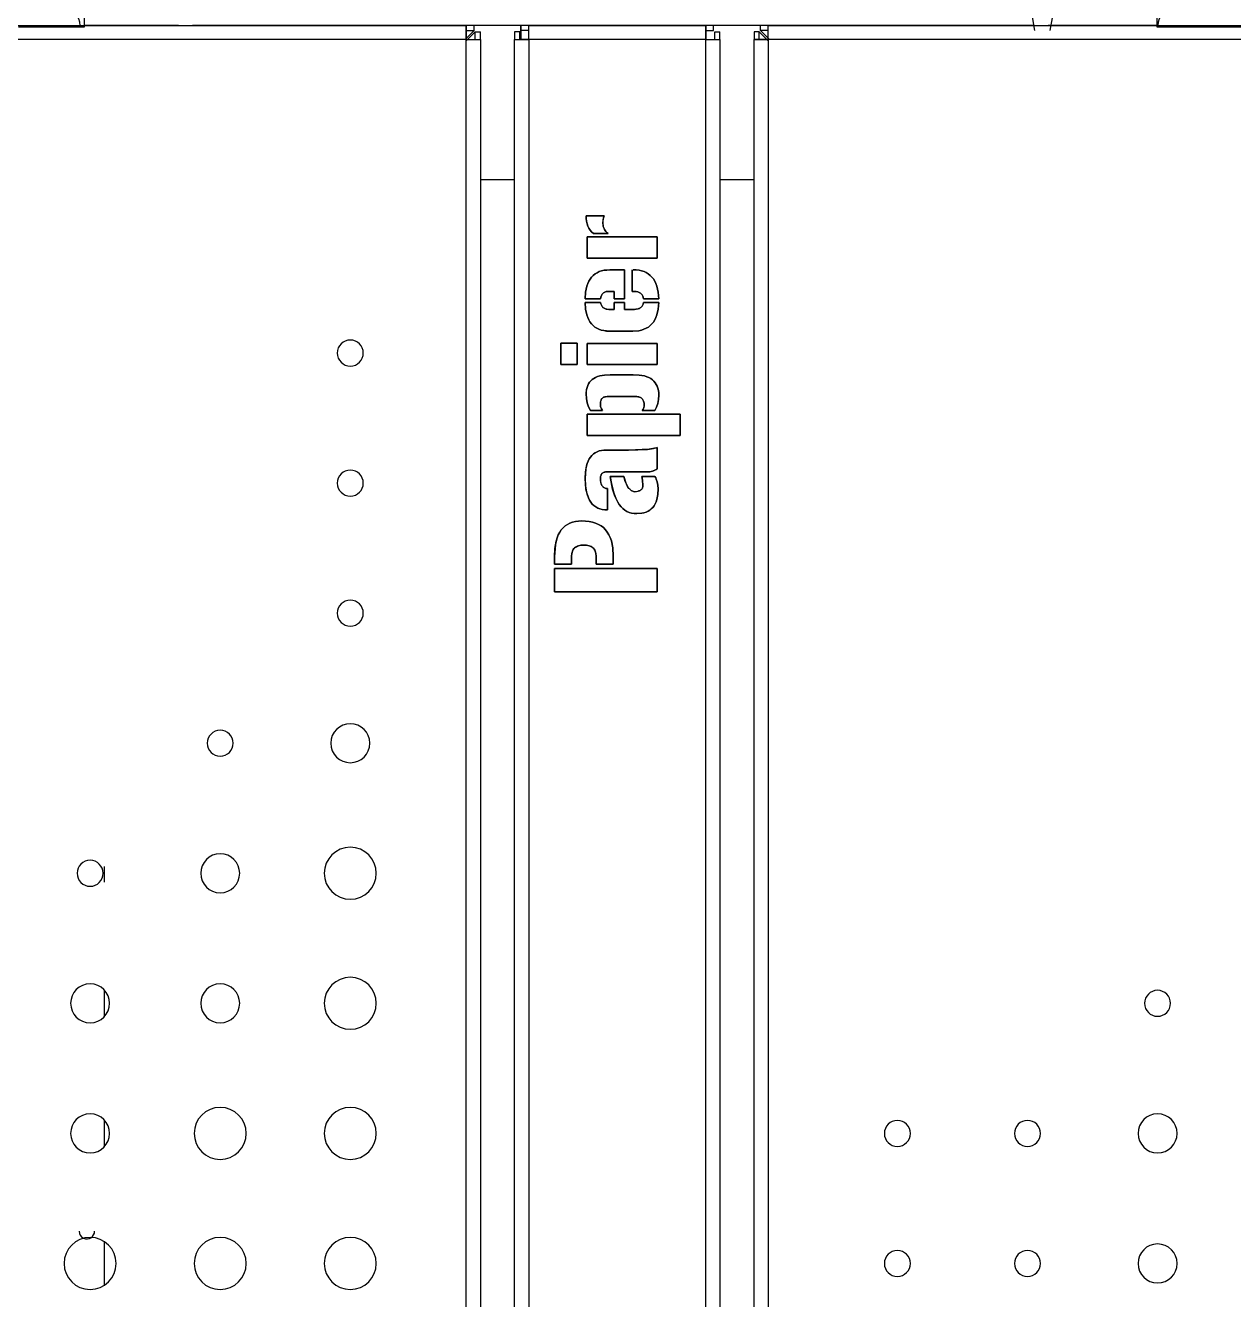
# Model space of a CAD drawing. Header units: millimetres. Extents: x 10366 to 18985, y 24538 to 29685.
# Drawn here: x 12592 to 12945, y 27693.5 to 28065.9 of the extents above; entities that cross this region are included whole.
import ezdxf

# ---------------------------------------------------------------- set-up
doc = ezdxf.new("R2010")
doc.units = ezdxf.units.MM
doc.header["$LTSCALE"] = 3
doc.layers.add('DomyÅ›lny', color=7, linetype='Continuous')

msp = doc.modelspace()

# ---------------------------------------------------------------- linework, layer by layer
at = {"layer": 'DomyÅ›lny'}
for p, q in [((12886.98, 28064.45), (12885.68, 28071.85)), ((12892.67, 28071.85), (12891.37, 28064.45)), ((12459.04, 28065.95), (12720.78, 28065.95)), ((12609.16, 28065.45), (12589.91, 28065.45)), ((12636.67, 28065.93), (12609.16, 28065.93)), ((12609.16, 28065.93), (12609.16, 28065.45)), ((12886.79, 28065.93), (12640.76, 28065.93)), ((12720.78, 28064.45), (12720.78, 28065.95)), ((12723.06, 28065.95), (12720.78, 28065.95)), ((12723.06, 28064.45), (12723.06, 28065.95)), ((12739.04, 28065.95), (12736.77, 28065.95)), ((12736.77, 28064.45), (12736.77, 28065.95)), ((12739.04, 28065.95), (12790.78, 28065.95)), ((12739.04, 28064.45), (12739.04, 28065.95)), ((12790.78, 28064.45), (12790.78, 28065.95)), ((12793.06, 28065.95), (12790.78, 28065.95)), ((12793.06, 28064.45), (12793.06, 28065.95)), ((12809.04, 28065.95), (12806.77, 28065.95)), ((12806.77, 28064.45), (12806.77, 28065.95)), ((12809.04, 28065.95), (13070.78, 28065.95)), ((12809.04, 28064.45), (12809.04, 28065.95)), ((12922.66, 28065.93), (12890.88, 28065.93)), ((12922.66, 28065.45), (12922.66, 28065.93)), ((12959.16, 28065.45), (12922.66, 28065.45)), ((12720.78, 28061.82), (12459.04, 28061.82)), ((12720.78, 28064.45), (12723.06, 28064.45)), ((12720.78, 27365.08), (12720.78, 28061.82)), ((12723.41, 28064.1), (12724.91, 28064.1)), ((12723.41, 28061.82), (12723.41, 28064.1)), ((12723.41, 28061.82), (12724.91, 28061.82)), ((12724.91, 28061.82), (12724.91, 28064.1)), ((12724.91, 28061.82), (12724.91, 27365.08)), ((12734.91, 28064.1), (12734.91, 28061.82)), ((12736.41, 28064.1), (12734.91, 28064.1)), ((12734.91, 27365.08), (12734.91, 28061.82)), ((12736.41, 28061.82), (12736.41, 28064.1)), ((12739.04, 28064.45), (12736.77, 28064.45)), ((12790.78, 28061.82), (12739.04, 28061.82)), ((12739.04, 28061.82), (12739.04, 27365.08)), ((12790.78, 28064.45), (12793.06, 28064.45)), ((12790.78, 27365.08), (12790.78, 28061.82)), ((12793.41, 28061.82), (12793.41, 28064.1)), ((12793.41, 28064.1), (12794.91, 28064.1)), ((12793.41, 28061.82), (12794.91, 28061.82)), ((12794.91, 28061.82), (12794.91, 28064.1)), ((12794.91, 28061.82), (12794.91, 27365.08)), ((12806.41, 28064.1), (12804.91, 28064.1)), ((12804.91, 28064.1), (12804.91, 28061.82)), ((12806.41, 28061.82), (12804.91, 28061.82)), ((12804.91, 27365.08), (12804.91, 28061.82)), ((12806.41, 28061.82), (12806.41, 28064.1)), ((12809.04, 28064.45), (12806.77, 28064.45)), ((13070.78, 28061.82), (12809.04, 28061.82)), ((12809.04, 28061.82), (12809.04, 27365.08)), ((12724.91, 28020.95), (12734.91, 28020.95)), ((12794.91, 28020.95), (12804.91, 28020.95)), ((12761.09, 28010.32), (12755.84, 28010.32)), ((12755.84, 28010.32), (12761.09, 28010.32)), ((12776.56, 28004.15), (12756.09, 28004.15)), ((12756.09, 28004.15), (12756.09, 27997.91)), ((12756.09, 27997.91), (12756.09, 28004.15)), ((12756.09, 28004.15), (12776.56, 28004.15)), ((12757.95, 28005.13), (12762.26, 28005.13)), ((12762.26, 28005.13), (12757.95, 28005.13)), ((12776.56, 27997.91), (12776.56, 28004.15)), ((12776.56, 28004.15), (12776.56, 27997.91)), ((12756.09, 27997.91), (12776.56, 27997.91)), ((12776.56, 27997.91), (12756.09, 27997.91)), ((12762.72, 27994.49), (12767.06, 27994.49)), ((12767.06, 27994.49), (12762.72, 27994.49)), ((12767.06, 27986.04), (12767.06, 27994.49)), ((12767.06, 27994.49), (12767.06, 27986.04)), ((12769.31, 27994.49), (12769.31, 27988.2)), ((12769.31, 27988.2), (12769.31, 27994.49)), ((12762.42, 27988.2), (12764, 27988.2)), ((12764, 27988.2), (12762.42, 27988.2)), ((12764, 27988.2), (12764, 27986.04)), ((12764, 27986.04), (12764, 27988.2)), ((12769.31, 27988.2), (12769.89, 27988.2)), ((12769.89, 27988.2), (12769.31, 27988.2)), ((12760.03, 27984.99), (12755.49, 27984.99)), ((12755.49, 27984.99), (12760.03, 27984.99)), ((12755.52, 27986.04), (12760.06, 27986.04)), ((12760.06, 27986.04), (12755.52, 27986.04)), ((12764, 27986.04), (12767.06, 27986.04)), ((12767.06, 27986.04), (12764, 27986.04)), ((12767.06, 27984.99), (12764, 27984.99)), ((12764, 27984.99), (12764, 27982.96)), ((12764, 27982.96), (12764, 27984.99)), ((12764, 27984.99), (12767.06, 27984.99)), ((12767.06, 27982.96), (12767.06, 27984.99)), ((12767.06, 27984.99), (12767.06, 27982.96)), ((12772.55, 27986.04), (12777.06, 27986.04)), ((12777.06, 27986.04), (12772.55, 27986.04)), ((12777.06, 27984.99), (12772.6, 27984.99)), ((12772.6, 27984.99), (12777.06, 27984.99)), ((12764, 27982.96), (12762.42, 27982.96)), ((12762.42, 27982.96), (12764, 27982.96)), ((12769.92, 27982.96), (12767.06, 27982.96)), ((12767.06, 27982.96), (12769.92, 27982.96)), ((12762.57, 27976.58), (12769.51, 27976.58)), ((12769.51, 27976.58), (12762.57, 27976.58)), ((12753.23, 27973.07), (12748.39, 27973.07)), ((12748.39, 27973.07), (12748.39, 27966.83)), ((12748.39, 27966.83), (12748.39, 27973.07)), ((12748.39, 27973.07), (12753.23, 27973.07)), ((12753.23, 27966.83), (12753.23, 27973.07)), ((12753.23, 27973.07), (12753.23, 27966.83)), ((12776.56, 27973.02), (12756.07, 27973.02)), ((12756.07, 27973.02), (12756.07, 27966.83)), ((12756.07, 27966.83), (12756.07, 27973.02)), ((12756.07, 27973.02), (12776.56, 27973.02)), ((12776.56, 27966.83), (12776.56, 27973.02)), ((12776.56, 27973.02), (12776.56, 27966.83)), ((12748.39, 27966.83), (12753.23, 27966.83)), ((12753.23, 27966.83), (12748.39, 27966.83)), ((12756.07, 27966.83), (12776.56, 27966.83)), ((12776.56, 27966.83), (12756.07, 27966.83)), ((12769.56, 27963.84), (12762.82, 27963.84)), ((12762.82, 27963.84), (12769.56, 27963.84)), ((12761.94, 27957.47), (12769.94, 27957.47)), ((12769.94, 27957.47), (12761.94, 27957.47)), ((12757.05, 27953.41), (12760.58, 27953.41)), ((12760.58, 27953.41), (12757.05, 27953.41)), ((12772.22, 27953.41), (12775.89, 27953.41)), ((12775.89, 27953.41), (12772.22, 27953.41)), ((12783.34, 27952.35), (12756.07, 27952.35)), ((12756.07, 27952.35), (12756.07, 27946.11)), ((12756.07, 27946.11), (12756.07, 27952.35)), ((12756.07, 27952.35), (12783.34, 27952.35)), ((12783.34, 27946.11), (12783.34, 27952.35)), ((12783.34, 27952.35), (12783.34, 27946.11)), ((12756.07, 27946.11), (12783.34, 27946.11)), ((12783.34, 27946.11), (12756.07, 27946.11)), ((12776.56, 27936.35), (12776.56, 27942.62)), ((12776.56, 27942.62), (12776.56, 27936.35)), ((12768.21, 27941.82), (12761.76, 27941.82)), ((12761.76, 27941.82), (12768.21, 27941.82)), ((12761.99, 27935.45), (12773.65, 27935.45)), ((12773.65, 27935.45), (12761.99, 27935.45)), ((12766.8, 27934.09), (12762.84, 27934.09)), ((12762.84, 27934.09), (12766.8, 27934.09)), ((12775.94, 27934.09), (12772.1, 27934.09)), ((12772.1, 27934.09), (12775.94, 27934.09)), ((12762.06, 27924.31), (12762.06, 27930.56)), ((12762.06, 27930.56), (12762.06, 27924.31)), ((12746.56, 27910.61), (12746.56, 27908.48)), ((12746.56, 27908.48), (12746.56, 27910.61)), ((12751.58, 27908.48), (12751.58, 27910.79)), ((12751.58, 27910.79), (12751.58, 27908.48)), ((12758.73, 27910.84), (12758.73, 27908.48)), ((12758.73, 27908.48), (12758.73, 27910.84)), ((12763.74, 27908.48), (12763.74, 27910.82)), ((12763.74, 27910.82), (12763.74, 27908.48)), ((12746.56, 27908.48), (12751.58, 27908.48)), ((12751.58, 27908.48), (12746.56, 27908.48)), ((12776.56, 27907.2), (12746.56, 27907.2)), ((12746.56, 27907.2), (12746.56, 27900.33)), ((12746.56, 27900.33), (12746.56, 27907.2)), ((12746.56, 27907.2), (12776.56, 27907.2)), ((12758.73, 27908.48), (12763.74, 27908.48)), ((12763.74, 27908.48), (12758.73, 27908.48)), ((12776.56, 27900.33), (12776.56, 27907.2)), ((12776.56, 27907.2), (12776.56, 27900.33)), ((12746.56, 27900.33), (12776.56, 27900.33)), ((12776.56, 27900.33), (12746.56, 27900.33)), ((12614.91, 27820.07), (12614.91, 27815.47)), ((12614.91, 27820.07), (12614.91, 27815.47)), ((12614.91, 27784.07), (12614.91, 27776.08)), ((12614.91, 27784.07), (12614.91, 27776.08)), ((12614.91, 27746.05), (12614.91, 27738.06)), ((12614.91, 27746.05), (12614.91, 27738.06)), ((12614.91, 27710.45), (12614.91, 27697.6)), ((12614.91, 27710.45), (12614.91, 27697.6))]:
    msp.add_line(p, q, dxfattribs=at)
for points in [[(12609.16, 28070.95, 0), (12609.16, 28070.95, 0), (12609.16, 28070.95, 0), (12609.16, 28070.95, 0), (12609.16, 28070.95, 0), (12609.16, 28070.95, 0), (12609.16, 28070.95, 0), (12609.16, 28070.95, 0), (12609.16, 28070.95, 0), (12609.16, 28070.95, 0), (12609.16, 28070.95, 0), (12609.16, 28070.95, 0), (12609.16, 28070.95, 0), (12609.16, 28070.94, 0), (12609.16, 28070.91, 0), (12609.16, 28070.8, 0), (12609.16, 28070.33, 0), (12609.16, 28065.93, 0)], [(12922.66, 28065.93, 0), (12922.66, 28070.95, 0)], [(12720.78, 28065.95, 0), (12720.78, 28065.95, 0), (12720.78, 28065.95, 0), (12720.78, 28065.95, 0), (12720.78, 28065.95, 0), (12720.78, 28065.95, 0), (12720.78, 28065.95, 0), (12720.78, 28065.95, 0), (12720.78, 28065.95, 0), (12720.78, 28065.95, 0), (12720.78, 28065.95, 0), (12720.78, 28065.95, 0), (12720.78, 28065.95, 0), (12720.78, 28065.94, 0), (12720.78, 28065.92, 0), (12720.78, 28065.81, 0), (12720.78, 28064.78, 0), (12720.78, 28061.82, 0)], [(12736.77, 28065.95, 0), (12736.77, 28065.95, 0), (12736.77, 28065.95, 0), (12736.77, 28065.95, 0), (12736.77, 28065.95, 0), (12736.77, 28065.95, 0), (12736.77, 28065.95, 0), (12736.77, 28065.95, 0), (12736.77, 28065.95, 0), (12736.77, 28065.95, 0), (12736.77, 28065.95, 0), (12736.77, 28065.95, 0), (12736.77, 28065.95, 0), (12736.77, 28065.94, 0), (12736.77, 28065.92, 0), (12736.77, 28065.83, 0), (12736.77, 28065.44, 0), (12736.77, 28061.82, 0)], [(12739.04, 28061.82, 0), (12739.04, 28065.95, 0)], [(12790.78, 28065.95, 0), (12790.78, 28065.95, 0), (12790.78, 28065.95, 0), (12790.78, 28065.95, 0), (12790.78, 28065.95, 0), (12790.78, 28065.95, 0), (12790.78, 28065.95, 0), (12790.78, 28065.95, 0), (12790.78, 28065.95, 0), (12790.78, 28065.95, 0), (12790.78, 28065.95, 0), (12790.78, 28065.95, 0), (12790.78, 28065.95, 0), (12790.78, 28065.94, 0), (12790.78, 28065.92, 0), (12790.78, 28065.81, 0), (12790.78, 28064.78, 0), (12790.78, 28061.82, 0)], [(12809.04, 28061.82, 0), (12809.04, 28065.95, 0)], [(12720.43, 28061.82, 0), (12723.06, 28064.45, 0)], [(12720.78, 28061.82, 0), (12720.78, 28064.45, 0)], [(12720.78, 28061.47, 0), (12723.41, 28064.1, 0)], [(12720.78, 28061.82, 0), (12724.91, 28061.82, 0)], [(12720.78, 28061.82, 0), (12723.41, 28061.82, 0)], [(12734.91, 28061.82, 0), (12734.91, 28061.82, 0), (12734.91, 28061.82, 0), (12734.91, 28061.82, 0), (12734.91, 28061.82, 0), (12734.91, 28061.82, 0), (12734.91, 28061.82, 0), (12734.91, 28061.82, 0), (12734.91, 28061.82, 0), (12734.91, 28061.82, 0), (12734.91, 28061.82, 0), (12734.92, 28061.82, 0), (12734.92, 28061.82, 0), (12734.94, 28061.82, 0), (12735.03, 28061.82, 0), (12735.42, 28061.82, 0), (12739.04, 28061.82, 0)], [(12739.04, 28061.82, 0), (12736.41, 28061.82, 0)], [(12736.77, 28061.82, 0), (12736.77, 28064.45, 0)], [(12739.04, 28061.82, 0), (12739.04, 28064.45, 0)], [(12790.78, 28061.82, 0), (12790.78, 28064.45, 0)], [(12790.78, 28061.82, 0), (12793.41, 28061.82, 0)], [(12790.78, 28061.82, 0), (12794.91, 28061.82, 0)], [(12804.91, 28061.82, 0), (12804.91, 28061.82, 0), (12804.91, 28061.82, 0), (12804.91, 28061.82, 0), (12804.91, 28061.82, 0), (12804.91, 28061.82, 0), (12804.91, 28061.82, 0), (12804.91, 28061.82, 0), (12804.91, 28061.82, 0), (12804.91, 28061.82, 0), (12804.91, 28061.82, 0), (12804.92, 28061.82, 0), (12804.92, 28061.82, 0), (12804.94, 28061.82, 0), (12805.03, 28061.82, 0), (12805.42, 28061.82, 0), (12809.04, 28061.82, 0)], [(12809.04, 28061.47, 0), (12806.41, 28064.1, 0)], [(12809.04, 28061.82, 0), (12806.41, 28061.82, 0)], [(12809.4, 28061.82, 0), (12806.77, 28064.45, 0)], [(12809.04, 28061.82, 0), (12809.04, 28064.45, 0)], [(12755.84, 28010.32, 0), (12755.84, 28009.49, 0), (12755.92, 28008.71, 0), (12756.07, 28007.98, 0), (12756.29, 28007.31, 0), (12756.6, 28006.68, 0), (12756.97, 28006.11, 0), (12757.42, 28005.6, 0), (12757.95, 28005.13, 0)], [(12757.95, 28005.13, 0), (12757.42, 28005.6, 0), (12756.97, 28006.11, 0), (12756.6, 28006.68, 0), (12756.29, 28007.31, 0), (12756.07, 28007.98, 0), (12755.92, 28008.71, 0), (12755.84, 28009.49, 0), (12755.84, 28010.32, 0)], [(12762.26, 28005.13, 0), (12762.01, 28005.32, 0), (12761.77, 28005.53, 0), (12761.56, 28005.76, 0), (12761.37, 28006.01, 0), (12761.2, 28006.28, 0), (12761.06, 28006.57, 0), (12760.84, 28007.21, 0), (12760.76, 28007.56, 0), (12760.71, 28008.28, 0), (12760.77, 28009.06, 0), (12760.89, 28009.68, 0), (12761.09, 28010.32, 0)], [(12761.09, 28010.32, 0), (12760.84, 28009.47, 0), (12760.72, 28008.67, 0), (12760.72, 28007.91, 0), (12760.76, 28007.56, 0), (12760.84, 28007.21, 0), (12761.06, 28006.57, 0), (12761.2, 28006.28, 0), (12761.37, 28006.01, 0), (12761.56, 28005.76, 0), (12761.77, 28005.53, 0), (12762.01, 28005.32, 0), (12762.26, 28005.13, 0)], [(12762.72, 27994.49, 0), (12761.07, 27994.37, 0), (12760.33, 27994.2, 0), (12759.64, 27993.98, 0), (12759.01, 27993.68, 0), (12758.42, 27993.32, 0), (12757.89, 27992.89, 0), (12757.42, 27992.39, 0), (12756.99, 27991.83, 0), (12756.62, 27991.2, 0), (12756.31, 27990.51, 0), (12756.04, 27989.75, 0), (12755.67, 27988.03, 0), (12755.52, 27986.04, 0)], [(12755.52, 27986.04, 0), (12755.67, 27988.03, 0), (12756.04, 27989.75, 0), (12756.31, 27990.51, 0), (12756.62, 27991.2, 0), (12756.99, 27991.83, 0), (12757.42, 27992.39, 0), (12757.89, 27992.89, 0), (12758.42, 27993.32, 0), (12759.01, 27993.68, 0), (12759.64, 27993.98, 0), (12760.33, 27994.2, 0), (12761.07, 27994.37, 0), (12761.87, 27994.46, 0), (12762.72, 27994.49, 0)], [(12777.06, 27986.04, 0), (12776.88, 27988.03, 0), (12776.47, 27989.76, 0), (12776.19, 27990.52, 0), (12775.86, 27991.22, 0), (12775.47, 27991.84, 0), (12775.03, 27992.41, 0), (12774.54, 27992.9, 0), (12773.99, 27993.33, 0), (12773.39, 27993.69, 0), (12772.74, 27993.98, 0), (12772.03, 27994.21, 0), (12771.27, 27994.37, 0), (12770.46, 27994.47, 0), (12769.59, 27994.49, 0)], [(12769.59, 27994.49, 0), (12771.27, 27994.37, 0), (12772.03, 27994.21, 0), (12772.74, 27993.98, 0), (12773.39, 27993.69, 0), (12773.99, 27993.33, 0), (12774.54, 27992.9, 0), (12775.03, 27992.41, 0), (12775.47, 27991.84, 0), (12775.86, 27991.22, 0), (12776.19, 27990.52, 0), (12776.47, 27989.76, 0), (12776.88, 27988.03, 0), (12777.06, 27986.04, 0)], [(12760.06, 27986.04, 0), (12760.15, 27986.56, 0), (12760.3, 27987, 0), (12760.4, 27987.2, 0), (12760.51, 27987.38, 0), (12760.63, 27987.54, 0), (12760.77, 27987.68, 0), (12760.93, 27987.81, 0), (12761.1, 27987.92, 0), (12761.28, 27988.01, 0), (12761.48, 27988.08, 0), (12761.69, 27988.14, 0), (12761.92, 27988.18, 0), (12762.42, 27988.2, 0)], [(12762.42, 27988.2, 0), (12761.92, 27988.18, 0), (12761.69, 27988.14, 0), (12761.48, 27988.08, 0), (12761.28, 27988.01, 0), (12761.1, 27987.92, 0), (12760.93, 27987.81, 0), (12760.77, 27987.68, 0), (12760.63, 27987.54, 0), (12760.51, 27987.38, 0), (12760.4, 27987.2, 0), (12760.3, 27987, 0), (12760.15, 27986.56, 0), (12760.06, 27986.04, 0)], [(12769.89, 27988.2, 0), (12770.44, 27988.16, 0), (12770.93, 27988.06, 0), (12771.15, 27987.99, 0), (12771.36, 27987.9, 0), (12771.55, 27987.79, 0), (12771.72, 27987.66, 0), (12771.88, 27987.52, 0), (12772.02, 27987.36, 0), (12772.15, 27987.18, 0), (12772.26, 27986.99, 0), (12772.36, 27986.77, 0), (12772.44, 27986.55, 0), (12772.55, 27986.04, 0)], [(12772.55, 27986.04, 0), (12772.44, 27986.55, 0), (12772.36, 27986.77, 0), (12772.26, 27986.99, 0), (12772.15, 27987.18, 0), (12772.02, 27987.36, 0), (12771.88, 27987.52, 0), (12771.72, 27987.66, 0), (12771.55, 27987.79, 0), (12771.36, 27987.9, 0), (12771.15, 27987.99, 0), (12770.93, 27988.06, 0), (12770.44, 27988.16, 0), (12769.89, 27988.2, 0)], [(12755.49, 27984.99, 0), (12755.65, 27983.03, 0), (12756.01, 27981.33, 0), (12756.27, 27980.58, 0), (12756.58, 27979.89, 0), (12756.94, 27979.27, 0), (12757.36, 27978.71, 0), (12757.83, 27978.22, 0), (12758.35, 27977.79, 0), (12758.92, 27977.43, 0), (12759.55, 27977.13, 0), (12760.22, 27976.9, 0), (12760.95, 27976.73, 0), (12761.73, 27976.62, 0), (12762.57, 27976.58, 0)], [(12762.57, 27976.58, 0), (12760.95, 27976.73, 0), (12760.22, 27976.9, 0), (12759.55, 27977.13, 0), (12758.92, 27977.43, 0), (12758.35, 27977.79, 0), (12757.83, 27978.22, 0), (12757.36, 27978.71, 0), (12756.94, 27979.27, 0), (12756.58, 27979.89, 0), (12756.27, 27980.58, 0), (12756.01, 27981.33, 0), (12755.65, 27983.03, 0), (12755.49, 27984.99, 0)], [(12762.42, 27982.96, 0), (12761.91, 27983.01, 0), (12761.46, 27983.12, 0), (12761.26, 27983.2, 0), (12761.07, 27983.29, 0), (12760.9, 27983.39, 0), (12760.74, 27983.51, 0), (12760.6, 27983.65, 0), (12760.47, 27983.8, 0), (12760.36, 27983.96, 0), (12760.27, 27984.14, 0), (12760.18, 27984.33, 0), (12760.12, 27984.53, 0), (12760.03, 27984.99, 0)], [(12760.03, 27984.99, 0), (12760.12, 27984.53, 0), (12760.18, 27984.33, 0), (12760.27, 27984.14, 0), (12760.36, 27983.96, 0), (12760.47, 27983.8, 0), (12760.6, 27983.65, 0), (12760.74, 27983.51, 0), (12760.9, 27983.39, 0), (12761.07, 27983.29, 0), (12761.26, 27983.2, 0), (12761.67, 27983.06, 0), (12762.03, 27982.99, 0), (12762.42, 27982.96, 0)], [(12769.51, 27976.58, 0), (12771.23, 27976.72, 0), (12772, 27976.89, 0), (12772.72, 27977.12, 0), (12773.39, 27977.42, 0), (12774, 27977.78, 0), (12774.55, 27978.21, 0), (12775.05, 27978.7, 0), (12775.5, 27979.26, 0), (12775.88, 27979.88, 0), (12776.22, 27980.57, 0), (12776.5, 27981.32, 0), (12776.89, 27983.02, 0), (12777.06, 27984.99, 0)], [(12777.06, 27984.99, 0), (12776.89, 27983.02, 0), (12776.5, 27981.32, 0), (12776.22, 27980.57, 0), (12775.88, 27979.88, 0), (12775.5, 27979.26, 0), (12775.05, 27978.7, 0), (12774.55, 27978.21, 0), (12774, 27977.78, 0), (12773.39, 27977.42, 0), (12772.72, 27977.12, 0), (12772, 27976.89, 0), (12771.23, 27976.72, 0), (12769.51, 27976.58, 0)], [(12772.6, 27984.99, 0), (12772.49, 27984.52, 0), (12772.41, 27984.3, 0), (12772.32, 27984.11, 0), (12772.21, 27983.93, 0), (12772.08, 27983.76, 0), (12771.94, 27983.61, 0), (12771.78, 27983.48, 0), (12771.6, 27983.36, 0), (12771.41, 27983.25, 0), (12771.2, 27983.17, 0), (12770.74, 27983.04, 0), (12770.34, 27982.98, 0), (12769.92, 27982.96, 0)], [(12769.92, 27982.96, 0), (12770.48, 27982.99, 0), (12770.98, 27983.09, 0), (12771.2, 27983.17, 0), (12771.41, 27983.25, 0), (12771.6, 27983.36, 0), (12771.78, 27983.48, 0), (12771.94, 27983.61, 0), (12772.08, 27983.76, 0), (12772.21, 27983.93, 0), (12772.32, 27984.11, 0), (12772.41, 27984.3, 0), (12772.49, 27984.52, 0), (12772.6, 27984.99, 0)], [(12762.82, 27963.84, 0), (12761.19, 27963.76, 0), (12759.78, 27963.5, 0), (12759.16, 27963.3, 0), (12758.58, 27963.06, 0), (12758.06, 27962.78, 0), (12757.6, 27962.45, 0), (12757.19, 27962.08, 0), (12756.83, 27961.66, 0), (12756.52, 27961.2, 0), (12756.27, 27960.69, 0), (12756.07, 27960.14, 0), (12755.92, 27959.55, 0), (12755.83, 27958.91, 0), (12755.79, 27958.22, 0)], [(12755.79, 27958.22, 0), (12755.92, 27959.55, 0), (12756.07, 27960.14, 0), (12756.27, 27960.69, 0), (12756.52, 27961.2, 0), (12756.83, 27961.66, 0), (12757.19, 27962.08, 0), (12757.6, 27962.45, 0), (12758.06, 27962.78, 0), (12758.58, 27963.06, 0), (12759.16, 27963.3, 0), (12759.78, 27963.5, 0), (12761.19, 27963.76, 0), (12762.82, 27963.84, 0)], [(12777.04, 27957.85, 0), (12777.02, 27958.58, 0), (12776.93, 27959.26, 0), (12776.79, 27959.9, 0), (12776.59, 27960.49, 0), (12776.33, 27961.03, 0), (12776.01, 27961.52, 0), (12775.63, 27961.97, 0), (12775.2, 27962.37, 0), (12774.7, 27962.72, 0), (12774.14, 27963.02, 0), (12773.53, 27963.28, 0), (12772.85, 27963.49, 0), (12771.33, 27963.76, 0), (12769.56, 27963.84, 0)], [(12769.56, 27963.84, 0), (12771.33, 27963.76, 0), (12772.85, 27963.49, 0), (12773.53, 27963.28, 0), (12774.14, 27963.02, 0), (12774.7, 27962.72, 0), (12775.2, 27962.37, 0), (12775.63, 27961.97, 0), (12776.01, 27961.52, 0), (12776.33, 27961.03, 0), (12776.59, 27960.49, 0), (12776.79, 27959.9, 0), (12776.93, 27959.26, 0), (12777.02, 27958.58, 0), (12777.04, 27957.85, 0)], [(12755.79, 27958.22, 0), (12755.89, 27956.88, 0), (12756.13, 27955.63, 0), (12756.52, 27954.47, 0), (12757.05, 27953.41, 0)], [(12757.05, 27953.41, 0), (12756.52, 27954.47, 0), (12756.13, 27955.63, 0), (12755.89, 27956.88, 0), (12755.79, 27958.22, 0)], [(12759.98, 27955.29, 0), (12760.01, 27955.79, 0), (12760.1, 27956.22, 0), (12760.16, 27956.42, 0), (12760.25, 27956.6, 0), (12760.34, 27956.76, 0), (12760.46, 27956.9, 0), (12760.59, 27957.03, 0), (12760.73, 27957.14, 0), (12760.9, 27957.24, 0), (12761.07, 27957.32, 0), (12761.27, 27957.38, 0), (12761.47, 27957.43, 0), (12761.94, 27957.47, 0)], [(12761.94, 27957.47, 0), (12761.47, 27957.43, 0), (12761.27, 27957.38, 0), (12761.07, 27957.32, 0), (12760.9, 27957.24, 0), (12760.73, 27957.14, 0), (12760.59, 27957.03, 0), (12760.46, 27956.9, 0), (12760.34, 27956.76, 0), (12760.25, 27956.6, 0), (12760.16, 27956.42, 0), (12760.1, 27956.22, 0), (12760.04, 27956.02, 0), (12760.01, 27955.79, 0), (12759.98, 27955.29, 0)], [(12769.94, 27957.47, 0), (12770.61, 27957.46, 0), (12770.9, 27957.43, 0), (12771.18, 27957.37, 0), (12771.44, 27957.29, 0), (12771.67, 27957.18, 0), (12771.88, 27957.06, 0), (12772.07, 27956.91, 0), (12772.24, 27956.74, 0), (12772.39, 27956.54, 0), (12772.51, 27956.33, 0), (12772.61, 27956.09, 0), (12772.69, 27955.83, 0), (12772.75, 27955.55, 0), (12772.8, 27954.91, 0)], [(12772.8, 27954.91, 0), (12772.75, 27955.55, 0), (12772.69, 27955.83, 0), (12772.61, 27956.09, 0), (12772.51, 27956.33, 0), (12772.39, 27956.54, 0), (12772.24, 27956.74, 0), (12772.07, 27956.91, 0), (12771.88, 27957.06, 0), (12771.67, 27957.18, 0), (12771.44, 27957.29, 0), (12771.18, 27957.37, 0), (12770.9, 27957.43, 0), (12770.61, 27957.46, 0), (12769.94, 27957.47, 0)], [(12775.89, 27953.41, 0), (12776.4, 27954.36, 0), (12776.76, 27955.42, 0), (12776.98, 27956.58, 0), (12777.04, 27957.85, 0)], [(12777.04, 27957.85, 0), (12776.98, 27956.58, 0), (12776.76, 27955.42, 0), (12776.4, 27954.36, 0), (12775.89, 27953.41, 0)], [(12760.58, 27953.41, 0), (12760.3, 27953.84, 0), (12760.19, 27954.07, 0), (12760.11, 27954.3, 0), (12760.04, 27954.54, 0), (12760, 27954.79, 0), (12759.98, 27955.03, 0), (12759.98, 27955.29, 0)], [(12759.98, 27955.29, 0), (12759.98, 27955.03, 0), (12760, 27954.79, 0), (12760.04, 27954.54, 0), (12760.11, 27954.3, 0), (12760.19, 27954.07, 0), (12760.3, 27953.84, 0), (12760.58, 27953.41, 0)], [(12772.8, 27954.91, 0), (12772.79, 27954.72, 0), (12772.76, 27954.53, 0), (12772.72, 27954.34, 0), (12772.66, 27954.15, 0), (12772.48, 27953.77, 0), (12772.22, 27953.41, 0)], [(12772.22, 27953.41, 0), (12772.48, 27953.77, 0), (12772.66, 27954.15, 0), (12772.72, 27954.34, 0), (12772.76, 27954.53, 0), (12772.79, 27954.72, 0), (12772.8, 27954.91, 0)], [(12776.56, 27942.62, 0), (12776.36, 27942.52, 0), (12775.83, 27942.35, 0), (12774.26, 27942.07, 0), (12768.21, 27941.82, 0)], [(12768.21, 27941.82, 0), (12773.76, 27942.02, 0), (12775.5, 27942.27, 0), (12776.12, 27942.43, 0), (12776.36, 27942.52, 0), (12776.56, 27942.62, 0)], [(12761.76, 27941.82, 0), (12761.01, 27941.8, 0), (12760.3, 27941.71, 0), (12759.65, 27941.55, 0), (12759.04, 27941.33, 0), (12758.48, 27941.04, 0), (12757.97, 27940.69, 0), (12757.51, 27940.27, 0), (12757.09, 27939.79, 0), (12756.73, 27939.24, 0), (12756.41, 27938.62, 0), (12756.14, 27937.94, 0), (12755.74, 27936.38, 0), (12755.52, 27933.54, 0)], [(12755.52, 27933.54, 0), (12755.62, 27935.5, 0), (12755.92, 27937.19, 0), (12756.14, 27937.94, 0), (12756.41, 27938.62, 0), (12756.73, 27939.24, 0), (12757.09, 27939.79, 0), (12757.51, 27940.27, 0), (12757.97, 27940.69, 0), (12758.48, 27941.04, 0), (12759.04, 27941.33, 0), (12759.65, 27941.55, 0), (12760.3, 27941.71, 0), (12761.01, 27941.8, 0), (12761.76, 27941.82, 0)], [(12760.01, 27933.34, 0), (12760.02, 27933.85, 0), (12760.05, 27934.08, 0), (12760.09, 27934.29, 0), (12760.16, 27934.48, 0), (12760.24, 27934.66, 0), (12760.34, 27934.82, 0), (12760.45, 27934.96, 0), (12760.58, 27935.08, 0), (12760.73, 27935.19, 0), (12760.9, 27935.27, 0), (12761.08, 27935.34, 0), (12761.28, 27935.4, 0), (12761.5, 27935.43, 0), (12761.99, 27935.45, 0)], [(12761.99, 27935.45, 0), (12761.5, 27935.43, 0), (12761.28, 27935.4, 0), (12761.08, 27935.34, 0), (12760.9, 27935.27, 0), (12760.73, 27935.19, 0), (12760.58, 27935.08, 0), (12760.45, 27934.96, 0), (12760.34, 27934.82, 0), (12760.24, 27934.66, 0), (12760.16, 27934.48, 0), (12760.09, 27934.29, 0), (12760.05, 27934.08, 0), (12760.02, 27933.85, 0), (12760.01, 27933.34, 0)], [(12773.65, 27935.45, 0), (12774.43, 27935.5, 0), (12775.19, 27935.66, 0), (12775.55, 27935.79, 0), (12775.91, 27935.94, 0), (12776.24, 27936.13, 0), (12776.56, 27936.35, 0)], [(12776.56, 27936.35, 0), (12775.93, 27935.96, 0), (12775.23, 27935.67, 0), (12774.47, 27935.5, 0), (12773.65, 27935.45, 0)], [(12755.52, 27933.54, 0), (12755.63, 27931.37, 0), (12755.95, 27929.48, 0), (12756.46, 27927.89, 0), (12756.8, 27927.21, 0), (12757.18, 27926.59, 0), (12757.61, 27926.05, 0), (12758.1, 27925.59, 0), (12758.63, 27925.19, 0), (12759.22, 27924.87, 0), (12759.85, 27924.62, 0), (12760.54, 27924.44, 0), (12761.28, 27924.34, 0), (12762.06, 27924.31, 0)], [(12762.06, 27924.31, 0), (12761.28, 27924.34, 0), (12760.54, 27924.44, 0), (12759.85, 27924.62, 0), (12759.22, 27924.87, 0), (12758.63, 27925.19, 0), (12758.1, 27925.59, 0), (12757.61, 27926.05, 0), (12757.18, 27926.59, 0), (12756.8, 27927.21, 0), (12756.46, 27927.89, 0), (12756.18, 27928.65, 0), (12755.76, 27930.39, 0), (12755.52, 27933.54, 0)], [(12762.06, 27930.56, 0), (12761.82, 27930.58, 0), (12761.58, 27930.63, 0), (12761.37, 27930.69, 0), (12761.16, 27930.78, 0), (12760.98, 27930.88, 0), (12760.81, 27931.01, 0), (12760.66, 27931.15, 0), (12760.52, 27931.32, 0), (12760.4, 27931.5, 0), (12760.3, 27931.7, 0), (12760.21, 27931.93, 0), (12760.08, 27932.43, 0), (12760.03, 27932.86, 0), (12760.01, 27933.34, 0)], [(12760.01, 27933.34, 0), (12760.04, 27932.72, 0), (12760.14, 27932.17, 0), (12760.21, 27931.93, 0), (12760.3, 27931.7, 0), (12760.4, 27931.5, 0), (12760.52, 27931.32, 0), (12760.66, 27931.15, 0), (12760.81, 27931.01, 0), (12760.98, 27930.88, 0), (12761.16, 27930.78, 0), (12761.37, 27930.69, 0), (12761.58, 27930.63, 0), (12761.82, 27930.58, 0), (12762.06, 27930.56, 0)], [(12762.84, 27934.09, 0), (12763.28, 27931.53, 0), (12763.87, 27929.31, 0), (12764.61, 27927.43, 0), (12765.51, 27925.9, 0), (12766.01, 27925.27, 0), (12766.55, 27924.72, 0), (12767.13, 27924.26, 0), (12767.75, 27923.89, 0), (12768.4, 27923.6, 0), (12769.09, 27923.4, 0), (12769.82, 27923.28, 0), (12770.59, 27923.26, 0)], [(12770.59, 27923.26, 0), (12769.82, 27923.28, 0), (12769.09, 27923.4, 0), (12768.4, 27923.6, 0), (12767.75, 27923.89, 0), (12767.13, 27924.26, 0), (12766.55, 27924.72, 0), (12766.01, 27925.27, 0), (12765.51, 27925.9, 0), (12765.04, 27926.62, 0), (12764.22, 27928.32, 0), (12763.56, 27930.37, 0), (12762.84, 27934.09, 0)], [(12769.92, 27929.65, 0), (12769.67, 27929.69, 0), (12769.43, 27929.76, 0), (12769.19, 27929.86, 0), (12768.97, 27929.99, 0), (12768.75, 27930.15, 0), (12768.54, 27930.35, 0), (12768.33, 27930.58, 0), (12767.94, 27931.13, 0), (12767.58, 27931.82, 0), (12767.25, 27932.63, 0), (12766.8, 27934.09, 0)], [(12766.8, 27934.09, 0), (12767.41, 27932.21, 0), (12767.76, 27931.46, 0), (12768.13, 27930.84, 0), (12768.54, 27930.35, 0), (12768.75, 27930.15, 0), (12768.97, 27929.99, 0), (12769.19, 27929.86, 0), (12769.43, 27929.76, 0), (12769.67, 27929.69, 0), (12769.92, 27929.65, 0)], [(12772.4, 27931.53, 0), (12772.4, 27931.31, 0), (12772.38, 27931.1, 0), (12772.33, 27930.91, 0), (12772.27, 27930.73, 0), (12772.19, 27930.56, 0), (12772.08, 27930.41, 0), (12771.96, 27930.27, 0), (12771.82, 27930.15, 0), (12771.65, 27930.04, 0), (12771.46, 27929.94, 0), (12771.26, 27929.86, 0), (12770.78, 27929.73, 0), (12769.92, 27929.65, 0)], [(12769.92, 27929.65, 0), (12770.51, 27929.69, 0), (12771.03, 27929.79, 0), (12771.46, 27929.94, 0), (12771.65, 27930.04, 0), (12771.82, 27930.15, 0), (12771.96, 27930.27, 0), (12772.08, 27930.41, 0), (12772.19, 27930.56, 0), (12772.27, 27930.73, 0), (12772.33, 27930.91, 0), (12772.38, 27931.1, 0), (12772.4, 27931.31, 0), (12772.4, 27931.53, 0)], [(12772.1, 27934.09, 0), (12772.23, 27933.57, 0), (12772.32, 27932.96, 0), (12772.4, 27931.53, 0)], [(12772.4, 27931.53, 0), (12772.32, 27932.96, 0), (12772.23, 27933.57, 0), (12772.1, 27934.09, 0)], [(12776.84, 27930.51, 0), (12776.78, 27931.57, 0), (12776.61, 27932.52, 0), (12776.33, 27933.36, 0), (12776.15, 27933.74, 0), (12775.94, 27934.09, 0)], [(12775.94, 27934.09, 0), (12776.15, 27933.74, 0), (12776.33, 27933.36, 0), (12776.61, 27932.52, 0), (12776.78, 27931.57, 0), (12776.84, 27930.51, 0)], [(12770.59, 27923.26, 0), (12772.06, 27923.36, 0), (12772.72, 27923.5, 0), (12773.33, 27923.7, 0), (12773.9, 27923.95, 0), (12774.41, 27924.26, 0), (12774.87, 27924.63, 0), (12775.29, 27925.06, 0), (12775.66, 27925.54, 0), (12775.97, 27926.08, 0), (12776.24, 27926.67, 0), (12776.46, 27927.33, 0), (12776.75, 27928.8, 0), (12776.84, 27930.51, 0)], [(12776.84, 27930.51, 0), (12776.75, 27928.8, 0), (12776.46, 27927.33, 0), (12776.24, 27926.67, 0), (12775.97, 27926.08, 0), (12775.66, 27925.54, 0), (12775.29, 27925.06, 0), (12774.87, 27924.63, 0), (12774.41, 27924.26, 0), (12773.9, 27923.95, 0), (12773.33, 27923.7, 0), (12772.72, 27923.5, 0), (12772.06, 27923.36, 0), (12770.59, 27923.26, 0)], [(12754.56, 27921.1, 0), (12753.6, 27921.06, 0), (12752.69, 27920.95, 0), (12751.84, 27920.75, 0), (12751.06, 27920.46, 0), (12750.34, 27920.1, 0), (12749.69, 27919.65, 0), (12749.09, 27919.12, 0), (12748.56, 27918.5, 0), (12748.09, 27917.81, 0), (12747.69, 27917.03, 0), (12747.34, 27916.17, 0), (12746.84, 27914.19, 0), (12746.56, 27910.61, 0)], [(12746.56, 27910.61, 0), (12746.69, 27913.08, 0), (12747.06, 27915.22, 0), (12747.34, 27916.17, 0), (12747.69, 27917.03, 0), (12748.09, 27917.81, 0), (12748.56, 27918.5, 0), (12749.09, 27919.12, 0), (12749.69, 27919.65, 0), (12750.34, 27920.1, 0), (12751.06, 27920.46, 0), (12751.84, 27920.75, 0), (12752.69, 27920.95, 0), (12753.6, 27921.06, 0), (12754.56, 27921.1, 0)], [(12763.74, 27910.82, 0), (12763.61, 27913.23, 0), (12763.19, 27915.32, 0), (12762.87, 27916.25, 0), (12762.48, 27917.09, 0), (12762.01, 27917.86, 0), (12761.47, 27918.54, 0), (12760.86, 27919.14, 0), (12760.18, 27919.67, 0), (12759.43, 27920.11, 0), (12758.6, 27920.47, 0), (12757.7, 27920.75, 0), (12756.73, 27920.94, 0), (12754.56, 27921.1, 0)], [(12754.56, 27921.1, 0), (12756.73, 27920.94, 0), (12757.7, 27920.75, 0), (12758.6, 27920.47, 0), (12759.43, 27920.11, 0), (12760.18, 27919.67, 0), (12760.86, 27919.14, 0), (12761.47, 27918.54, 0), (12762.01, 27917.86, 0), (12762.48, 27917.09, 0), (12762.87, 27916.25, 0), (12763.19, 27915.32, 0), (12763.61, 27913.23, 0), (12763.74, 27910.82, 0)], [(12751.58, 27910.79, 0), (12751.63, 27911.55, 0), (12751.7, 27911.9, 0), (12751.79, 27912.22, 0), (12751.92, 27912.51, 0), (12752.07, 27912.77, 0), (12752.25, 27913.01, 0), (12752.46, 27913.23, 0), (12752.69, 27913.42, 0), (12752.96, 27913.58, 0), (12753.25, 27913.72, 0), (12753.57, 27913.83, 0), (12753.92, 27913.92, 0), (12754.3, 27913.98, 0), (12755.14, 27914.03, 0)], [(12755.14, 27914.03, 0), (12754.3, 27913.98, 0), (12753.57, 27913.83, 0), (12753.25, 27913.72, 0), (12752.96, 27913.58, 0), (12752.69, 27913.42, 0), (12752.46, 27913.23, 0), (12752.25, 27913.01, 0), (12752.07, 27912.77, 0), (12751.92, 27912.51, 0), (12751.79, 27912.22, 0), (12751.7, 27911.9, 0), (12751.63, 27911.55, 0), (12751.58, 27910.79, 0)], [(12755.14, 27914.03, 0), (12755.97, 27913.99, 0), (12756.69, 27913.86, 0), (12757.01, 27913.75, 0), (12757.3, 27913.61, 0), (12757.57, 27913.45, 0), (12757.81, 27913.27, 0), (12758.02, 27913.06, 0), (12758.2, 27912.82, 0), (12758.36, 27912.55, 0), (12758.48, 27912.26, 0), (12758.59, 27911.95, 0), (12758.66, 27911.6, 0), (12758.73, 27910.84, 0)], [(12758.73, 27910.84, 0), (12758.66, 27911.6, 0), (12758.59, 27911.95, 0), (12758.48, 27912.26, 0), (12758.36, 27912.55, 0), (12758.2, 27912.82, 0), (12758.02, 27913.06, 0), (12757.81, 27913.27, 0), (12757.57, 27913.45, 0), (12757.3, 27913.61, 0), (12757.01, 27913.75, 0), (12756.69, 27913.86, 0), (12756.34, 27913.94, 0), (12755.97, 27913.99, 0), (12755.14, 27914.03, 0)]]:
    msp.add_polyline3d(points, dxfattribs=at)
for centre, radius, start, end in [((12602.89, 28065.93), 5.02, 0, 90), ((12927.93, 28065.93), 5.02, 90, 180), ((12686.89, 27970.19), 3.8, 0, 180), ((12686.89, 27970.19), 3.8, 0, 180), ((12686.89, 27970.19), 3.8, 180, 0), ((12686.89, 27970.19), 3.8, 180, 0), ((12686.89, 27932.17), 3.8, 0, 180), ((12686.89, 27932.17), 3.8, 0, 180), ((12686.89, 27932.17), 3.8, 180, 360), ((12686.89, 27932.17), 3.8, 180, 0), ((12686.89, 27894.14), 3.8, 0, 180), ((12686.89, 27894.14), 3.8, 0, 180), ((12686.89, 27894.14), 3.8, 180, 0), ((12686.89, 27894.14), 3.8, 180, 360), ((12686.89, 27856.12), 5.7, 0, 180), ((12686.89, 27856.12), 5.7, 0, 180), ((12648.87, 27856.12), 3.8, 360, 180), ((12648.87, 27856.12), 3.8, 360, 180), ((12648.87, 27856.12), 3.8, 180, 0), ((12648.87, 27856.12), 3.8, 180, 0), ((12686.89, 27856.12), 5.7, 180, 360), ((12686.89, 27856.12), 5.7, 180, 0), ((12648.87, 27818.1), 5.7, 0, 180), ((12648.87, 27818.1), 5.7, 0, 180), ((12686.89, 27818.1), 7.6, 360, 180), ((12686.89, 27818.1), 7.6, 360, 180), ((12610.85, 27818.1), 3.8, 360, 180), ((12610.85, 27818.1), 3.8, 0, 180), ((12610.85, 27818.1), 3.8, 180, 360), ((12610.85, 27818.1), 3.8, 180, 360), ((12648.87, 27818.1), 5.7, 180, 0), ((12648.87, 27818.1), 5.7, 180, 0), ((12686.89, 27818.1), 7.6, 180, 0), ((12686.89, 27818.1), 7.6, 180, 0), ((12610.85, 27780.08), 5.7, 0, 180), ((12610.85, 27780.08), 5.7, 0, 180), ((12648.87, 27780.08), 5.7, 0, 180), ((12648.87, 27780.08), 5.7, 360, 180), ((12686.89, 27780.08), 7.6, 0, 180), ((12686.89, 27780.08), 7.6, 360, 180), ((12922.82, 27780.08), 3.8, 0, 180), ((12922.82, 27780.08), 3.8, 0, 180), ((12610.85, 27780.08), 5.7, 180, 0), ((12610.85, 27780.08), 5.7, 180, 0), ((12648.87, 27780.08), 5.7, 180, 0), ((12648.87, 27780.08), 5.7, 180, 0), ((12686.89, 27780.08), 7.6, 180, 0), ((12686.89, 27780.08), 7.6, 180, 0), ((12922.82, 27780.08), 3.8, 180, 0), ((12922.82, 27780.08), 3.8, 180, 360), ((12648.87, 27742.05), 7.6, 0, 180), ((12648.87, 27742.05), 7.6, 360, 180), ((12686.89, 27742.05), 7.6, 360, 180), ((12686.89, 27742.05), 7.6, 0, 180), ((12610.85, 27742.05), 5.7, 0, 180), ((12610.85, 27742.05), 5.7, 360, 180), ((12846.78, 27742.05), 3.8, 360, 180), ((12846.78, 27742.05), 3.8, 0, 180), ((12884.8, 27742.05), 3.8, 360, 180), ((12884.8, 27742.05), 3.8, 0, 180), ((12922.82, 27742.05), 5.7, 0, 180), ((12922.82, 27742.05), 5.7, 0, 180), ((12610.85, 27742.05), 5.7, 180, 0), ((12610.85, 27742.05), 5.7, 180, 0), ((12648.87, 27742.05), 7.6, 180, 360), ((12648.87, 27742.05), 7.6, 180, 0), ((12686.89, 27742.05), 7.6, 180, 0), ((12686.89, 27742.05), 7.6, 180, 360), ((12846.78, 27742.05), 3.8, 180, 360), ((12846.78, 27742.05), 3.8, 180, 0), ((12884.8, 27742.05), 3.8, 180, 0), ((12884.8, 27742.05), 3.8, 180, 0), ((12922.82, 27742.05), 5.7, 180, 0), ((12922.82, 27742.05), 5.7, 180, 0), ((12610.85, 27704.03), 7.6, 0, 180), ((12610.85, 27704.03), 7.6, 0, 180), ((12609.91, 27713.45), 2.25, 180, 305.7976), ((12609.91, 27713.45), 2.25, 245.498, 0), ((12648.87, 27704.03), 7.6, 0, 180), ((12648.87, 27704.03), 7.6, 0, 180), ((12686.89, 27704.03), 7.6, 0, 180), ((12686.89, 27704.03), 7.6, 0, 180), ((12846.78, 27704.03), 3.8, 0, 180), ((12846.78, 27704.03), 3.8, 0, 180), ((12884.8, 27704.03), 3.8, 0, 180), ((12884.8, 27704.03), 3.8, 0, 180), ((12922.82, 27704.03), 5.7, 0, 180), ((12922.82, 27704.03), 5.7, 0, 180), ((12610.85, 27704.03), 7.6, 180, 0), ((12610.85, 27704.03), 7.6, 180, 0), ((12648.87, 27704.03), 7.6, 180, 0), ((12648.87, 27704.03), 7.6, 180, 0), ((12686.89, 27704.03), 7.6, 180, 0), ((12686.89, 27704.03), 7.6, 180, 0), ((12846.78, 27704.03), 3.8, 180, 0), ((12846.78, 27704.03), 3.8, 180, 0), ((12884.8, 27704.03), 3.8, 180, 0), ((12884.8, 27704.03), 3.8, 180, 0), ((12922.82, 27704.03), 5.7, 180, 0), ((12922.82, 27704.03), 5.7, 180, 0)]:
    msp.add_arc(centre, radius, start, end, dxfattribs=at)

doc.saveas('drawing.dxf')
